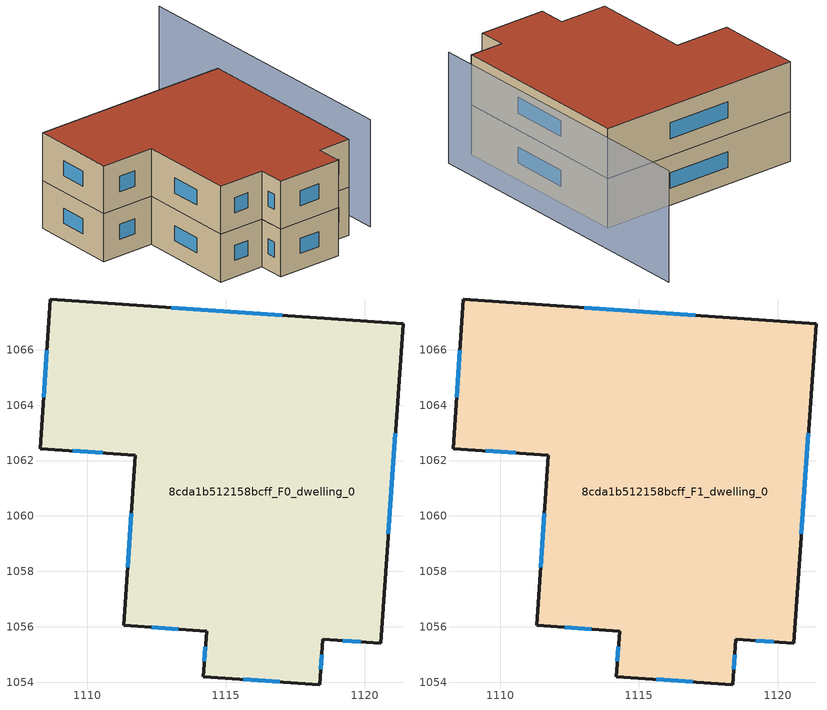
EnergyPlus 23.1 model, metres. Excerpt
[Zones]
8cda1b512158bcff_F0_dwelling_0
 floor ground (EU_floor_Construction): 1121.39,1066.94 1120.59,1055.41 1118.49,1055.56 1118.38,1053.91 1114.19,1054.2 1114.3,1055.85 1111.31,1056.06 1111.73,1062.19 1108.29,1062.43 1108.67,1067.82 z0
 wall outside (EU_wall_Construction): 1108.67,1067.82 1108.29,1062.43 1111.73,1062.19 1111.31,1056.06 1114.3,1055.85 1114.19,1054.2 1118.38,1053.91 1118.49,1055.56 1120.59,1055.41 1121.39,1066.94 1108.67,1067.82 z0:3
 window (EU_Window_Construction): 1108.54,1065.98 1108.42,1064.28 / 1117.03,1067.24 1113.02,1067.52 / 1120.86,1059.36 1121.11,1062.99 / 1119.21,1055.51 1119.87,1055.46 / 1118.42,1054.47 1118.45,1054.99 / 1115.62,1054.1 1116.94,1054.01 / 1114.26,1055.28 1114.23,1054.77 / 1112.33,1055.98 1113.28,1055.92 / 1111.59,1060.09 1111.45,1058.16 / 1109.47,1062.35 1110.56,1062.28 z1.03:1.97
8cda1b512158bcff_F1_dwelling_0
 floor to 8cda1b512158bcff_F0_dwelling_0 (EU_floor_Construction): 1121.39,1066.94 1120.59,1055.41 1118.49,1055.56 1118.38,1053.91 1114.19,1054.2 1114.3,1055.85 1111.31,1056.06 1111.73,1062.19 1108.29,1062.43 1108.67,1067.82 z3
 wall outside (EU_wall_Construction): 1108.67,1067.82 1108.29,1062.43 1111.73,1062.19 1111.31,1056.06 1114.3,1055.85 1114.19,1054.2 1118.38,1053.91 1118.49,1055.56 1120.59,1055.41 1121.39,1066.94 1108.67,1067.82 z3:6
 window (EU_Window_Construction): 1108.54,1065.98 1108.42,1064.28 / 1117.03,1067.24 1113.02,1067.52 / 1120.86,1059.36 1121.11,1062.99 / 1119.21,1055.51 1119.87,1055.46 / 1118.42,1054.47 1118.45,1054.99 / 1115.62,1054.1 1116.94,1054.01 / 1114.26,1055.28 1114.23,1054.77 / 1112.33,1055.98 1113.28,1055.92 / 1111.59,1060.09 1111.45,1058.16 / 1109.47,1062.35 1110.56,1062.28 z4.03:4.97
 roof outside (EU_roof_Construction): 1120.59,1055.41 1121.39,1066.94 1108.67,1067.82 1108.29,1062.43 1111.73,1062.19 1111.31,1056.06 1114.3,1055.85 1114.19,1054.2 1118.38,1053.91 1118.49,1055.56 z6
shading: 1122.19,1055.33 1123.43,1073.9 z0:6.7
[Building]
EU S2 Campaign: North Axis=0; Terrain=City; Solar Distribution=FullExterior
[Site:Location]
Cape.Town.Intl.AP: Latitude=-33.965; Longitude=18.602; Time Zone=2; Elevation=46
[SizingPeriod:WeatherFileDays]
AnnualSizingPeriod: Begin Month=1; Begin Day of Month=1; End Month=12; End Day of Month=31; Day of Week for Start Day=Monday; Use Weather File Daylight Saving Period=No; Use Weather File Rain and Snow Indicators=No
[MATERIAL]
EU_InternalMass_Material: Roughness=MediumRough; Thickness=0.1; Conductivity=1; Density=1800; Specific Heat=900; Thermal Absorptance=0.9; Solar Absorptance=0.7; Visible Absorptance=0.7
[MATERIAL:NOMASS] Roughness=MediumRough; Thermal Absorptance=0.9; Solar Absorptance=0.7; Visible Absorptance=0.7
Name | Thermal Resistance
EU_wall_NoMass | 0.493876
EU_roof_NoMass | 0.449382
EU_floor_NoMass | 1.25
[WINDOWMATERIAL:SIMPLEGLAZINGSYSTEM]
EU_Window_SimpleGlazing: UFactor=4.4; Solar Heat Gain Coefficient=0.85; Visible Transmittance=0.85
[CONSTRUCTION]
EU_wall_Construction: EU_wall_NoMass
EU_roof_Construction: EU_roof_NoMass
EU_floor_Construction: EU_floor_NoMass
EU_Window_Construction: EU_Window_SimpleGlazing
EU_InternalMass_Construction: EU_InternalMass_Material
[ZONE] Type=1; Multiplier=1; Ceiling Height=autocalculate; Volume=399.142; Floor Area=autocalculate; Part of Total Floor Area=Yes
8cda1b512158bcff_F0_dwelling_0; 8cda1b512158bcff_F1_dwelling_0
[INTERNALMASS] Construction=EU_InternalMass_Construction; Surface Area=133.047
Name | Zone or ZoneList
8cda1b512158bcff_F0_dwelling_0_EU_InternalMass | 8cda1b512158bcff_F0_dwelling_0
8cda1b512158bcff_F1_dwelling_0_EU_InternalMass | 8cda1b512158bcff_F1_dwelling_0
[OTHEREQUIPMENT] Fuel Type=Electricity; Design Level Calculation Method=Watts/Area; Power per Zone Floor Area=1; Fraction Latent=0; Fraction Radiant=0; Fraction Lost=0; Carbon Dioxide Generation Rate=0; EndUse Subcategory=EU_Step8_InternalGains
Name | Zone or ZoneList or Space or SpaceList | Schedule
EU_Step8_InternalGain_8cda1b512158bcff_F0_dwelling_0_f000 | 8cda1b512158bcff_F0_dwelling_0 | EU_Step8_GainSchedule_8cda1b512158bcff_F0_dwelling_0_f000
EU_Step8_InternalGain_8cda1b512158bcff_F1_dwelling_0_f000 | 8cda1b512158bcff_F1_dwelling_0 | EU_Step8_GainSchedule_8cda1b512158bcff_F1_dwelling_0_f000
[ZONEVENTILATION:DESIGNFLOWRATE] Schedule=EU_AlwaysOn; Design Flow Rate Calculation Method=AirChanges/Hour; Air Changes per Hour=0.64; Ventilation Type=Natural; Fan Pressure Rise=0; Fan Total Efficiency=1; Constant Term Coefficient=1; Temperature Term Coefficient=0; Velocity Term Coefficient=0; Velocity Squared Term Coefficient=0; Minimum Indoor Temperature=-100; Maximum Indoor Temperature=100; Delta Temperature=-100; Minimum Outdoor Temperature=-100; Maximum Outdoor Temperature=100; Maximum Wind Speed=40
Name | Zone or ZoneList or Space or SpaceList
EU_ConstantAir_8cda1b512158bcff_F0_dwelling_0 | 8cda1b512158bcff_F0_dwelling_0
EU_ConstantAir_8cda1b512158bcff_F1_dwelling_0 | 8cda1b512158bcff_F1_dwelling_0
[HVACTEMPLATE:THERMOSTAT] Constant Heating Setpoint=20; Constant Cooling Setpoint=50
EU_HeatOnly_8cda1b512158bcff_F0_dwelling_0; EU_HeatOnly_8cda1b512158bcff_F1_dwelling_0
[HVACTEMPLATE:ZONE:IDEALLOADSAIRSYSTEM] System Availability Schedule=EU_AlwaysOn; Maximum Heating Supply Air Temperature=50; Minimum Cooling Supply Air Temperature=13; Maximum Heating Supply Air Humidity Ratio=0.0156; Minimum Cooling Supply Air Humidity Ratio=0.0077; Heating Limit=NoLimit; Cooling Limit=NoLimit; Heating Availability Schedule=EU_AlwaysOn; Cooling Availability Schedule=EU_CoolingOff; Dehumidification Control Type=ConstantSensibleHeatRatio; Cooling Sensible Heat Ratio=0.7; Dehumidification Setpoint=60; Humidification Control Type=None; Humidification Setpoint=30; Outdoor Air Method=None; Outdoor Air Flow Rate per Person=0.00944; Outdoor Air Flow Rate per Zone Floor Area=0; Outdoor Air Flow Rate per Zone=0; Demand Controlled Ventilation Type=None; Outdoor Air Economizer Type=NoEconomizer; Heat Recovery Type=None; Sensible Heat Recovery Effectiveness=0.7; Latent Heat Recovery Effectiveness=0.65
Name | Template Thermostat
8cda1b512158bcff_F0_dwelling_0 | EU_HeatOnly_8cda1b512158bcff_F0_dwelling_0
8cda1b512158bcff_F1_dwelling_0 | EU_HeatOnly_8cda1b512158bcff_F1_dwelling_0
[SIZING:ZONE] Zone Cooling Design Supply Air Temperature Input Method=SupplyAirTemperature; Zone Cooling Design Supply Air Temperature=13; Zone Heating Design Supply Air Temperature Input Method=SupplyAirTemperature; Zone Heating Design Supply Air Temperature=50; Zone Cooling Design Supply Air Humidity Ratio=0.008; Zone Heating Design Supply Air Humidity Ratio=0.008; Cooling Design Air Flow Method=DesignDay; Cooling Design Air Flow Rate=0; Cooling Minimum Air Flow per Zone Floor Area=0.000762; Cooling Minimum Air Flow=0; Cooling Minimum Air Flow Fraction=0.2; Heating Design Air Flow Method=DesignDay; Heating Design Air Flow Rate=0; Heating Maximum Air Flow per Zone Floor Area=0.002032; Heating Maximum Air Flow=0.141576; Heating Maximum Air Flow Fraction=0.3; Account for Dedicated Outdoor Air System=No; Dedicated Outdoor Air System Control Strategy=NeutralSupplyAir; Dedicated Outdoor Air Low Setpoint Temperature for Design=autosize; Dedicated Outdoor Air High Setpoint Temperature for Design=autosize; Zone Load Sizing Method=Sensible Load Only No Latent Load; Zone Latent Cooling Design Supply Air Humidity Ratio Input Method=HumidityRatioDifference; Zone Cooling Design Supply Air Humidity Ratio Difference=0.005; Zone Latent Heating Design Supply Air Humidity Ratio Input Method=HumidityRatioDifference; Zone Humidification Design Supply Air Humidity Ratio Difference=0.005
8cda1b512158bcff_F0_dwelling_0; 8cda1b512158bcff_F1_dwelling_0
[SCHEDULE:CONSTANT]
Name | Hourly Value
EU_AlwaysOn | 1
EU_CoolingOff | 0
[SCHEDULE:FILE] Column Number=1; Rows to Skip at Top=0; Number of Hours of Data=8760; Column Separator=Comma; Interpolate to Timestep=No; Minutes per Item=60; Adjust Schedule for Daylight Savings=Yes
Name | File
EU_Step8_GainSchedule_8cda1b512158bcff_F0_dwelling_0_f000 | ../../schedules/8cda1b512158bcff/8cda1b512158bcff_F0_dwelling_0_f000_gain.csv
EU_Step8_GainSchedule_8cda1b512158bcff_F1_dwelling_0_f000 | ../../schedules/8cda1b512158bcff/8cda1b512158bcff_F1_dwelling_0_f000_gain.csv
